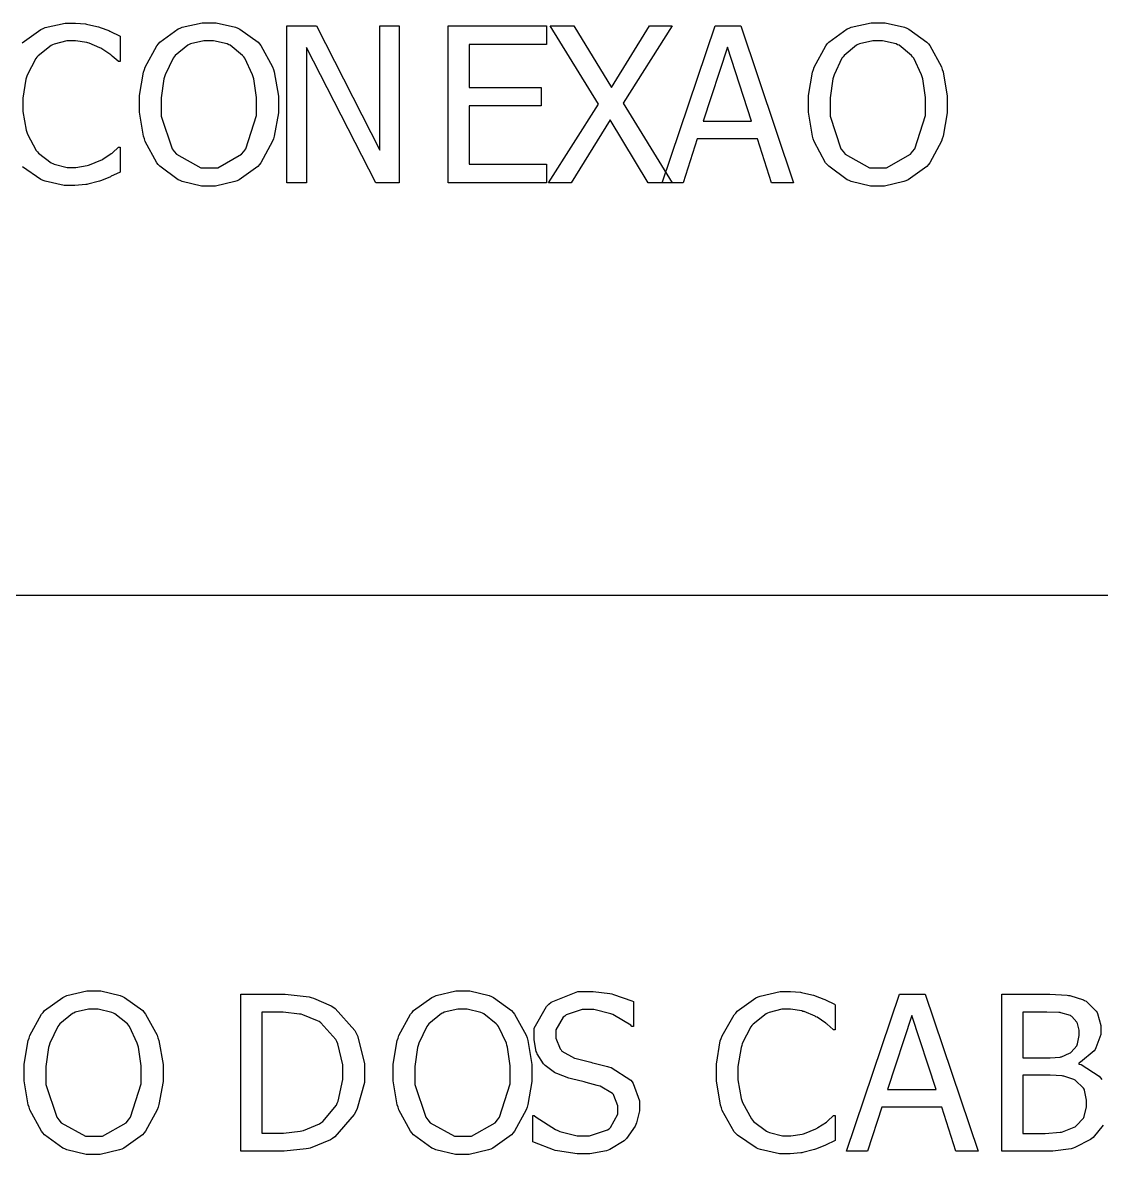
# Model space of a CAD drawing. Header units: millimetres. Extents: x 1974 to 2099, y 1386 to 1555.
# Drawn here: x 2087.396 to 2088.557, y 1481.874 to 1483.093 of the extents above; entities that cross this region are included whole.
import ezdxf

# ---------------------------------------------------------------- set-up
doc = ezdxf.new("R2010")
doc.units = ezdxf.units.MM
doc.layers.add('TEXTO', color=4, linetype='Continuous')

msp = doc.modelspace()

# ---------------------------------------------------------------- linework, layer by layer
at = {"layer": 'TEXTO', "color": 0}
for p, q in [((2087.4198, 1483.0878), (2087.4413, 1483.0927)), ((2087.4413, 1483.0927), (2087.4485, 1483.0927)), ((2087.4485, 1483.0927), (2087.4525, 1483.0927)), ((2087.4525, 1483.0927), (2087.4632, 1483.0917)), ((2087.4632, 1483.0917), (2087.4644, 1483.0914)), ((2087.5675, 1483.0883), (2087.5889, 1483.0931)), ((2087.5889, 1483.0931), (2087.5961, 1483.0931)), ((2087.5961, 1483.0931), (2087.6038, 1483.0931)), ((2087.6038, 1483.0931), (2087.6249, 1483.0882)), ((2088.2878, 1483.0883), (2088.3092, 1483.0931)), ((2088.3092, 1483.0931), (2088.3164, 1483.0931)), ((2088.3164, 1483.0931), (2088.3242, 1483.0931)), ((2088.3242, 1483.0931), (2088.3451, 1483.0882)), ((2087.3952, 1483.0714), (2087.4152, 1483.0858)), ((2087.4152, 1483.0858), (2087.4176, 1483.0867)), ((2087.4176, 1483.0867), (2087.4198, 1483.0878)), ((2087.4644, 1483.0914), (2087.4656, 1483.0912)), ((2087.4656, 1483.0912), (2087.4771, 1483.0887)), ((2087.4771, 1483.0887), (2087.4782, 1483.0883)), ((2087.4782, 1483.0883), (2087.4791, 1483.088)), ((2087.4791, 1483.088), (2087.4884, 1483.0846)), ((2087.4884, 1483.0846), (2087.4894, 1483.084)), ((2087.4894, 1483.084), (2087.4903, 1483.0836)), ((2087.4903, 1483.0836), (2087.4997, 1483.079)), ((2087.5433, 1483.0722), (2087.563, 1483.0864)), ((2087.563, 1483.0864), (2087.5653, 1483.0873)), ((2087.5653, 1483.0873), (2087.5675, 1483.0883)), ((2087.6249, 1483.0882), (2087.6272, 1483.0872)), ((2087.6272, 1483.0872), (2087.6294, 1483.0862)), ((2087.6294, 1483.0862), (2087.649, 1483.0721)), ((2087.6801, 1482.9207), (2087.6801, 1483.0897)), ((2087.6801, 1483.0897), (2087.7121, 1483.0897)), ((2087.7121, 1483.0897), (2087.78, 1482.9559)), ((2087.78, 1482.9559), (2087.78, 1483.0897)), ((2087.78, 1483.0897), (2087.8009, 1483.0897)), ((2087.8009, 1483.0897), (2087.8009, 1482.9207)), ((2087.8009, 1483.0897), (2087.8009, 1483.0897)), ((2087.8539, 1482.9207), (2087.8539, 1483.0897)), ((2087.8539, 1483.0897), (2087.9596, 1483.0897)), ((2087.9596, 1483.0897), (2087.9596, 1483.0697)), ((2088.0155, 1483.0052), (2087.9636, 1483.0897)), ((2087.9636, 1483.0897), (2087.9891, 1483.0897)), ((2087.9891, 1483.0897), (2088.0295, 1483.0233)), ((2088.0295, 1483.0233), (2088.0704, 1483.0897)), ((2088.0949, 1483.0897), (2088.042, 1483.0063)), ((2088.0704, 1483.0897), (2088.0949, 1483.0897)), ((2088.0841, 1482.9207), (2088.1411, 1483.0897)), ((2088.1411, 1483.0897), (2088.1687, 1483.0897)), ((2088.1687, 1483.0897), (2088.2257, 1482.9207)), ((2088.2636, 1483.0722), (2088.2832, 1483.0864)), ((2088.2832, 1483.0864), (2088.2855, 1483.0873)), ((2088.2855, 1483.0873), (2088.2878, 1483.0883)), ((2088.3451, 1483.0882), (2088.3475, 1483.0872)), ((2088.3475, 1483.0872), (2088.3496, 1483.0862)), ((2088.3496, 1483.0862), (2088.3691, 1483.0721)), ((2087.4262, 1483.0684), (2087.4121, 1483.0575)), ((2087.4278, 1483.0691), (2087.4262, 1483.0684)), ((2087.4294, 1483.0698), (2087.4278, 1483.0691)), ((2087.4432, 1483.0736), (2087.4294, 1483.0698)), ((2087.4483, 1483.0736), (2087.4432, 1483.0736)), ((2087.4524, 1483.0736), (2087.4483, 1483.0736)), ((2087.4646, 1483.0716), (2087.4524, 1483.0736)), ((2087.4658, 1483.0713), (2087.4646, 1483.0716)), ((2087.4671, 1483.071), (2087.4658, 1483.0713)), ((2087.4787, 1483.066), (2087.4671, 1483.071)), ((2087.4997, 1483.079), (2087.5007, 1483.0784)), ((2087.5007, 1483.0784), (2087.5007, 1483.0513)), ((2087.5276, 1483.0452), (2087.54, 1483.0683)), ((2087.54, 1483.0683), (2087.5417, 1483.0703)), ((2087.5417, 1483.0703), (2087.5433, 1483.0722)), ((2087.5733, 1483.0688), (2087.5599, 1483.0578)), ((2087.5748, 1483.0695), (2087.5733, 1483.0688)), ((2087.5762, 1483.0703), (2087.5748, 1483.0695)), ((2087.5908, 1483.0737), (2087.5762, 1483.0703)), ((2087.5962, 1483.0737), (2087.5908, 1483.0737)), ((2087.6011, 1483.0737), (2087.5962, 1483.0737)), ((2087.6159, 1483.0702), (2087.6011, 1483.0737)), ((2087.6175, 1483.0694), (2087.6159, 1483.0702)), ((2087.619, 1483.0687), (2087.6175, 1483.0694)), ((2087.6324, 1483.0577), (2087.619, 1483.0687)), ((2087.649, 1483.0721), (2087.6506, 1483.0703)), ((2087.6506, 1483.0703), (2087.6521, 1483.0684)), ((2087.6506, 1483.0703), (2087.6506, 1483.0703)), ((2087.6521, 1483.0684), (2087.6646, 1483.0455)), ((2087.9596, 1483.0697), (2087.8764, 1483.0697)), ((2087.8764, 1483.0697), (2087.8764, 1483.0234)), ((2088.2479, 1483.0452), (2088.2603, 1483.0683)), ((2088.2603, 1483.0683), (2088.2619, 1483.0703)), ((2088.2619, 1483.0703), (2088.2636, 1483.0722)), ((2088.2935, 1483.0688), (2088.2801, 1483.0578)), ((2088.295, 1483.0695), (2088.2935, 1483.0688)), ((2088.2965, 1483.0703), (2088.295, 1483.0695)), ((2088.3111, 1483.0737), (2088.2965, 1483.0703)), ((2088.3165, 1483.0737), (2088.3111, 1483.0737)), ((2088.3213, 1483.0737), (2088.3165, 1483.0737)), ((2088.3361, 1483.0702), (2088.3213, 1483.0737)), ((2088.3377, 1483.0694), (2088.3361, 1483.0702)), ((2088.3392, 1483.0687), (2088.3377, 1483.0694)), ((2088.3527, 1483.0577), (2088.3392, 1483.0687)), ((2088.3691, 1483.0721), (2088.3708, 1483.0703)), ((2088.3708, 1483.0703), (2088.3724, 1483.0684)), ((2088.3708, 1483.0703), (2088.3708, 1483.0703)), ((2088.3724, 1483.0684), (2088.3848, 1483.0455)), ((2087.4109, 1483.0561), (2087.4097, 1483.0546)), ((2087.4121, 1483.0575), (2087.4109, 1483.0561)), ((2087.4799, 1483.0655), (2087.4787, 1483.066)), ((2087.481, 1483.0649), (2087.4799, 1483.0655)), ((2087.4905, 1483.0585), (2087.481, 1483.0649)), ((2087.4913, 1483.0578), (2087.4905, 1483.0585)), ((2087.492, 1483.0572), (2087.4913, 1483.0578)), ((2087.4984, 1483.0518), (2087.492, 1483.0572)), ((2087.5587, 1483.0563), (2087.5575, 1483.0549)), ((2087.5599, 1483.0578), (2087.5587, 1483.0563)), ((2087.6336, 1483.0563), (2087.6324, 1483.0577)), ((2087.6347, 1483.0549), (2087.6336, 1483.0563)), ((2087.7758, 1482.9207), (2087.7011, 1483.0664)), ((2087.7011, 1483.0664), (2087.7011, 1482.9207)), ((2088.1544, 1483.0667), (2088.1284, 1482.9871)), ((2088.1803, 1482.9871), (2088.1544, 1483.0667)), ((2088.279, 1483.0563), (2088.2778, 1483.0549)), ((2088.2801, 1483.0578), (2088.279, 1483.0563)), ((2088.3539, 1483.0563), (2088.3527, 1483.0577)), ((2088.355, 1483.0549), (2088.3539, 1483.0563)), ((2087.4097, 1483.0546), (2087.4004, 1483.0366)), ((2087.4989, 1483.0513), (2087.4984, 1483.0518)), ((2087.5007, 1483.0513), (2087.4989, 1483.0513)), ((2087.5267, 1483.0425), (2087.5276, 1483.0452)), ((2087.5575, 1483.0549), (2087.549, 1483.0369)), ((2087.6432, 1483.0371), (2087.6347, 1483.0549)), ((2087.6646, 1483.0455), (2087.6655, 1483.0427)), ((2088.247, 1483.0425), (2088.2479, 1483.0452)), ((2088.2778, 1483.0549), (2088.2693, 1483.0369)), ((2088.3634, 1483.0371), (2088.355, 1483.0549)), ((2088.3848, 1483.0455), (2088.3858, 1483.0427)), ((2087.3991, 1483.0323), (2087.3958, 1483.0118)), ((2087.3998, 1483.0344), (2087.3991, 1483.0323)), ((2087.4004, 1483.0366), (2087.3998, 1483.0344)), ((2087.5215, 1483.0146), (2087.5258, 1483.0399)), ((2087.5258, 1483.0399), (2087.5267, 1483.0425)), ((2087.5477, 1483.0325), (2087.5448, 1483.012)), ((2087.5484, 1483.0346), (2087.5477, 1483.0325)), ((2087.549, 1483.0369), (2087.5484, 1483.0346)), ((2087.6439, 1483.0349), (2087.6432, 1483.0371)), ((2087.6445, 1483.0327), (2087.6439, 1483.0349)), ((2087.6475, 1483.0126), (2087.6445, 1483.0327)), ((2087.6655, 1483.0427), (2087.6664, 1483.04)), ((2087.6664, 1483.04), (2087.6709, 1483.0139)), ((2088.2417, 1483.0146), (2088.246, 1483.0399)), ((2088.246, 1483.0399), (2088.247, 1483.0425)), ((2088.268, 1483.0325), (2088.265, 1483.012)), ((2088.2687, 1483.0346), (2088.268, 1483.0325)), ((2088.2693, 1483.0369), (2088.2687, 1483.0346)), ((2088.3641, 1483.0349), (2088.3634, 1483.0371)), ((2088.3647, 1483.0327), (2088.3641, 1483.0349)), ((2088.3677, 1483.0126), (2088.3647, 1483.0327)), ((2088.3858, 1483.0427), (2088.3866, 1483.04)), ((2088.3866, 1483.04), (2088.391, 1483.0139)), ((2087.8764, 1483.0234), (2087.9539, 1483.0234)), ((2087.9539, 1483.0234), (2087.9539, 1483.0034)), ((2087.3958, 1483.0118), (2087.3958, 1483.005)), ((2087.5215, 1483.0051), (2087.5215, 1483.0146)), ((2087.5448, 1483.012), (2087.5448, 1483.0051)), ((2087.6475, 1483.0051), (2087.6475, 1483.0126)), ((2087.6709, 1483.0139), (2087.6709, 1483.0051)), ((2088.042, 1483.0063), (2088.095, 1482.9207)), ((2088.042, 1483.0063), (2088.042, 1483.0063)), ((2088.2417, 1483.0051), (2088.2417, 1483.0146)), ((2088.265, 1483.012), (2088.265, 1483.0051)), ((2088.3677, 1483.0051), (2088.3677, 1483.0126)), ((2088.391, 1483.0139), (2088.391, 1483.0051)), ((2087.3958, 1483.005), (2087.3958, 1482.9975)), ((2087.3958, 1482.9975), (2087.3993, 1482.9772)), ((2087.5215, 1482.9966), (2087.5215, 1483.0051)), ((2087.5258, 1482.9707), (2087.5215, 1482.9966)), ((2087.5448, 1483.0051), (2087.5448, 1482.9925)), ((2087.6475, 1482.9932), (2087.6475, 1483.0051)), ((2087.6475, 1483.0051), (2087.6475, 1483.0051)), ((2087.6709, 1482.9959), (2087.6665, 1482.9708)), ((2087.6709, 1483.0051), (2087.6709, 1482.9959)), ((2087.9539, 1483.0034), (2087.8764, 1483.0034)), ((2087.8764, 1483.0034), (2087.8764, 1482.9407)), ((2087.9619, 1482.9207), (2088.0155, 1483.0052)), ((2088.2417, 1482.9966), (2088.2417, 1483.0051)), ((2088.246, 1482.9707), (2088.2417, 1482.9966)), ((2088.265, 1483.0051), (2088.265, 1482.9925)), ((2088.3677, 1482.9932), (2088.3677, 1483.0051)), ((2088.3677, 1483.0051), (2088.3677, 1483.0051)), ((2088.391, 1482.9959), (2088.3867, 1482.9708)), ((2088.391, 1483.0051), (2088.391, 1482.9959)), ((2087.5448, 1482.9925), (2087.5565, 1482.9573)), ((2087.6358, 1482.9573), (2087.6475, 1482.9932)), ((2088.0281, 1482.9884), (2087.9862, 1482.9207)), ((2088.0692, 1482.9207), (2088.0281, 1482.9884)), ((2088.1284, 1482.9871), (2088.1803, 1482.9871)), ((2088.1284, 1482.9871), (2088.1284, 1482.9871)), ((2088.265, 1482.9925), (2088.2767, 1482.9573)), ((2088.3561, 1482.9573), (2088.3677, 1482.9932)), ((2087.3993, 1482.9772), (2087.4001, 1482.9751)), ((2087.4001, 1482.9751), (2087.4007, 1482.973)), ((2087.4007, 1482.973), (2087.4102, 1482.9554)), ((2087.5267, 1482.9679), (2087.5258, 1482.9707)), ((2087.6665, 1482.9708), (2087.6656, 1482.968)), ((2088.2469, 1482.9679), (2088.246, 1482.9707)), ((2088.3867, 1482.9708), (2088.3858, 1482.968)), ((2087.4925, 1482.9533), (2087.4984, 1482.9586)), ((2087.4984, 1482.9586), (2087.4989, 1482.959)), ((2087.4989, 1482.959), (2087.5007, 1482.959)), ((2087.5007, 1482.959), (2087.5007, 1482.9322)), ((2087.5276, 1482.9652), (2087.5267, 1482.9679)), ((2087.54, 1482.9422), (2087.5276, 1482.9652)), ((2087.6647, 1482.9653), (2087.6521, 1482.9422)), ((2087.6656, 1482.968), (2087.6647, 1482.9653)), ((2088.122, 1482.9679), (2088.1068, 1482.9207)), ((2088.1867, 1482.9679), (2088.122, 1482.9679)), ((2088.202, 1482.9207), (2088.1867, 1482.9679)), ((2088.2478, 1482.9652), (2088.2469, 1482.9679)), ((2088.2602, 1482.9422), (2088.2478, 1482.9652)), ((2088.385, 1482.9653), (2088.3725, 1482.9422)), ((2088.3858, 1482.968), (2088.385, 1482.9653)), ((2087.4102, 1482.9554), (2087.4115, 1482.954)), ((2087.4115, 1482.954), (2087.4127, 1482.9526)), ((2087.4127, 1482.9526), (2087.4264, 1482.9421)), ((2087.4799, 1482.945), (2087.481, 1482.9455)), ((2087.481, 1482.9455), (2087.482, 1482.9461)), ((2087.482, 1482.9461), (2087.491, 1482.9521)), ((2087.491, 1482.9521), (2087.4918, 1482.9527)), ((2087.4918, 1482.9527), (2087.4925, 1482.9533)), ((2087.5565, 1482.9573), (2087.5588, 1482.9542)), ((2087.5588, 1482.9542), (2087.5611, 1482.9513)), ((2087.5611, 1482.9513), (2087.5874, 1482.9366)), ((2087.6056, 1482.9366), (2087.6313, 1482.9513)), ((2087.6313, 1482.9513), (2087.6336, 1482.9542)), ((2087.6336, 1482.9542), (2087.6358, 1482.9573)), ((2088.2767, 1482.9573), (2088.279, 1482.9542)), ((2088.279, 1482.9542), (2088.2814, 1482.9513)), ((2088.2814, 1482.9513), (2088.3076, 1482.9366)), ((2088.3258, 1482.9366), (2088.3515, 1482.9513)), ((2088.3515, 1482.9513), (2088.3538, 1482.9542)), ((2088.3538, 1482.9542), (2088.3561, 1482.9573)), ((2087.4153, 1482.9242), (2087.3953, 1482.938)), ((2087.4264, 1482.9421), (2087.428, 1482.9413)), ((2087.428, 1482.9413), (2087.4296, 1482.9407)), ((2087.4296, 1482.9407), (2087.4435, 1482.9371)), ((2087.4435, 1482.9371), (2087.4483, 1482.9371)), ((2087.4483, 1482.9371), (2087.4528, 1482.9371)), ((2087.4528, 1482.9371), (2087.4649, 1482.9391)), ((2087.4649, 1482.9391), (2087.4663, 1482.9395)), ((2087.4663, 1482.9395), (2087.4676, 1482.9399)), ((2087.4676, 1482.9399), (2087.4799, 1482.945)), ((2087.5416, 1482.9402), (2087.54, 1482.9422)), ((2087.5433, 1482.9384), (2087.5416, 1482.9402)), ((2087.5629, 1482.924), (2087.5433, 1482.9384)), ((2087.5874, 1482.9366), (2087.5962, 1482.9366)), ((2087.5962, 1482.9366), (2087.6056, 1482.9366)), ((2087.6488, 1482.9383), (2087.6286, 1482.9238)), ((2087.6506, 1482.9402), (2087.6488, 1482.9383)), ((2087.6521, 1482.9422), (2087.6506, 1482.9402)), ((2087.8764, 1482.9407), (2087.9596, 1482.9407)), ((2087.9596, 1482.9407), (2087.9596, 1482.9207)), ((2088.2619, 1482.9402), (2088.2602, 1482.9422)), ((2088.2635, 1482.9384), (2088.2619, 1482.9402)), ((2088.2832, 1482.924), (2088.2635, 1482.9384)), ((2088.3076, 1482.9366), (2088.3165, 1482.9366)), ((2088.3165, 1482.9366), (2088.3258, 1482.9366)), ((2088.3691, 1482.9383), (2088.3489, 1482.9238)), ((2088.3708, 1482.9402), (2088.3691, 1482.9383)), ((2088.3725, 1482.9422), (2088.3708, 1482.9402)), ((2087.4176, 1482.9232), (2087.4153, 1482.9242)), ((2087.4199, 1482.9223), (2087.4176, 1482.9232)), ((2087.4404, 1482.9176), (2087.4199, 1482.9223)), ((2087.4769, 1482.9221), (2087.4656, 1482.9192)), ((2087.4782, 1482.9225), (2087.4769, 1482.9221)), ((2087.4794, 1482.9229), (2087.4782, 1482.9225)), ((2087.4894, 1482.9268), (2087.4794, 1482.9229)), ((2087.4902, 1482.9271), (2087.4894, 1482.9268)), ((2087.491, 1482.9276), (2087.4902, 1482.9271)), ((2087.4997, 1482.9318), (2087.491, 1482.9276)), ((2087.5007, 1482.9322), (2087.4997, 1482.9318)), ((2087.5652, 1482.923), (2087.5629, 1482.924)), ((2087.5674, 1482.922), (2087.5652, 1482.923)), ((2087.5883, 1482.9171), (2087.5674, 1482.922)), ((2087.6241, 1482.9219), (2087.6031, 1482.9171)), ((2087.6264, 1482.9228), (2087.6241, 1482.9219)), ((2087.6286, 1482.9238), (2087.6264, 1482.9228)), ((2088.2855, 1482.923), (2088.2832, 1482.924)), ((2088.2878, 1482.922), (2088.2855, 1482.923)), ((2088.3086, 1482.9171), (2088.2878, 1482.922)), ((2088.3443, 1482.9219), (2088.3234, 1482.9171)), ((2088.3466, 1482.9228), (2088.3443, 1482.9219)), ((2088.3489, 1482.9238), (2088.3466, 1482.9228)), ((2087.4481, 1482.9176), (2087.4404, 1482.9176)), ((2087.4519, 1482.9176), (2087.4481, 1482.9176)), ((2087.4481, 1482.9176), (2087.4481, 1482.9176)), ((2087.4635, 1482.9187), (2087.4519, 1482.9176)), ((2087.4645, 1482.9189), (2087.4635, 1482.9187)), ((2087.4656, 1482.9192), (2087.4645, 1482.9189)), ((2087.5961, 1482.9171), (2087.5883, 1482.9171)), ((2087.6031, 1482.9171), (2087.5961, 1482.9171)), ((2087.7011, 1482.9207), (2087.6801, 1482.9207)), ((2087.8009, 1482.9207), (2087.7758, 1482.9207)), ((2087.9596, 1482.9207), (2087.8539, 1482.9207)), ((2087.9596, 1482.9207), (2087.9596, 1482.9207)), ((2087.9862, 1482.9207), (2087.9619, 1482.9207)), ((2088.095, 1482.9207), (2088.0692, 1482.9207)), ((2088.1068, 1482.9207), (2088.0841, 1482.9207)), ((2088.1068, 1482.9207), (2088.1068, 1482.9207)), ((2088.2257, 1482.9207), (2088.202, 1482.9207)), ((2088.3164, 1482.9171), (2088.3086, 1482.9171)), ((2088.3234, 1482.9171), (2088.3164, 1482.9171)), ((2098.7779, 1482.4762), (2069.8934, 1482.4762)), ((2087.4191, 1482.0291), (2087.4388, 1482.0433)), ((2087.4388, 1482.0433), (2087.4411, 1482.0443)), ((2087.4411, 1482.0443), (2087.4433, 1482.0453)), ((2087.4433, 1482.0453), (2087.4647, 1482.0502)), ((2087.4647, 1482.0502), (2087.4719, 1482.0502)), ((2087.4719, 1482.0502), (2087.4796, 1482.0502)), ((2087.4796, 1482.0502), (2087.5007, 1482.0452)), ((2087.5007, 1482.0452), (2087.503, 1482.0441)), ((2087.503, 1482.0441), (2087.5052, 1482.0432)), ((2087.6305, 1481.8777), (2087.6305, 1482.0466)), ((2087.6305, 1482.0466), (2087.6689, 1482.0466)), ((2087.6689, 1482.0466), (2087.6782, 1482.0466)), ((2087.6782, 1482.0466), (2087.704, 1482.0437)), ((2087.704, 1482.0437), (2087.7063, 1482.0431)), ((2087.8164, 1482.0291), (2087.8361, 1482.0433)), ((2087.8361, 1482.0433), (2087.8385, 1482.0443)), ((2087.8385, 1482.0443), (2087.8407, 1482.0453)), ((2087.8407, 1482.0453), (2087.8621, 1482.0502)), ((2087.8621, 1482.0502), (2087.8692, 1482.0502)), ((2087.8692, 1482.0502), (2087.877, 1482.0502)), ((2087.877, 1482.0502), (2087.898, 1482.0452)), ((2087.898, 1482.0452), (2087.9004, 1482.0441)), ((2087.9004, 1482.0441), (2087.9026, 1482.0432)), ((2087.9648, 1482.0381), (2087.9934, 1482.0497)), ((2087.9934, 1482.0497), (2088.003, 1482.0497)), ((2088.003, 1482.0497), (2088.0097, 1482.0497)), ((2088.0097, 1482.0497), (2088.0278, 1482.0474)), ((2088.0278, 1482.0474), (2088.0299, 1482.0469)), ((2088.0299, 1482.0469), (2088.0319, 1482.0464)), ((2088.0319, 1482.0464), (2088.0514, 1482.0397)), ((2088.1851, 1482.0428), (2088.1874, 1482.0438)), ((2088.1874, 1482.0438), (2088.1897, 1482.0447)), ((2088.1897, 1482.0447), (2088.2112, 1482.0497)), ((2088.2112, 1482.0497), (2088.2184, 1482.0497)), ((2088.2184, 1482.0497), (2088.2224, 1482.0497)), ((2088.2224, 1482.0497), (2088.2331, 1482.0487)), ((2088.2331, 1482.0487), (2088.2343, 1482.0484)), ((2088.2343, 1482.0484), (2088.2355, 1482.0482)), ((2088.2355, 1482.0482), (2088.2471, 1482.0456)), ((2088.2471, 1482.0456), (2088.2482, 1482.0452)), ((2088.2482, 1482.0452), (2088.249, 1482.045)), ((2088.249, 1482.045), (2088.2583, 1482.0414)), ((2088.2827, 1481.8777), (2088.3397, 1482.0466)), ((2088.3397, 1482.0466), (2088.3674, 1482.0466)), ((2088.3674, 1482.0466), (2088.4243, 1481.8777)), ((2088.45, 1481.8777), (2088.45, 1482.0466)), ((2088.45, 1482.0466), (2088.4948, 1482.0466)), ((2088.4948, 1482.0466), (2088.5015, 1482.0466)), ((2088.5015, 1482.0466), (2088.5203, 1482.0456)), ((2088.5203, 1482.0456), (2088.5218, 1482.0454)), ((2088.5218, 1482.0454), (2088.5233, 1482.0452)), ((2088.5233, 1482.0452), (2088.5377, 1482.0405)), ((2087.5052, 1482.0432), (2087.5248, 1482.029)), ((2087.7063, 1482.0431), (2087.7086, 1482.0425)), ((2087.7086, 1482.0425), (2087.7278, 1482.0343)), ((2087.7278, 1482.0343), (2087.7294, 1482.0332)), ((2087.7294, 1482.0332), (2087.7322, 1482.0314)), ((2087.7322, 1482.0314), (2087.7531, 1482.0076)), ((2087.9026, 1482.0432), (2087.9221, 1482.029)), ((2087.9462, 1482.01), (2087.9595, 1482.0335)), ((2087.9595, 1482.0335), (2087.9622, 1482.0358)), ((2087.9622, 1482.0358), (2087.9648, 1482.0381)), ((2088.0514, 1482.0397), (2088.0533, 1482.0388)), ((2088.0533, 1482.0388), (2088.0533, 1482.0119)), ((2088.1651, 1482.0283), (2088.1851, 1482.0428)), ((2088.2583, 1482.0414), (2088.2593, 1482.0409)), ((2088.2593, 1482.0409), (2088.2602, 1482.0405)), ((2088.2602, 1482.0405), (2088.2696, 1482.036)), ((2088.2696, 1482.036), (2088.2706, 1482.0354)), ((2088.2706, 1482.0354), (2088.2706, 1482.0083)), ((2088.5377, 1482.0405), (2088.5391, 1482.0398)), ((2088.5391, 1482.0398), (2088.5406, 1482.039)), ((2088.5406, 1482.039), (2088.5516, 1482.0284)), ((2087.4034, 1482.0022), (2087.4159, 1482.0253)), ((2087.4159, 1482.0253), (2087.4176, 1482.0271)), ((2087.4176, 1482.0271), (2087.4191, 1482.0291)), ((2087.4491, 1482.0258), (2087.4357, 1482.0148)), ((2087.4506, 1482.0264), (2087.4491, 1482.0258)), ((2087.4521, 1482.0272), (2087.4506, 1482.0264)), ((2087.4666, 1482.0307), (2087.4521, 1482.0272)), ((2087.4721, 1482.0307), (2087.4666, 1482.0307)), ((2087.4769, 1482.0307), (2087.4721, 1482.0307)), ((2087.4917, 1482.0271), (2087.4769, 1482.0307)), ((2087.4933, 1482.0264), (2087.4917, 1482.0271)), ((2087.4949, 1482.0257), (2087.4933, 1482.0264)), ((2087.5083, 1482.0148), (2087.4949, 1482.0257)), ((2087.5248, 1482.029), (2087.5264, 1482.0271)), ((2087.5264, 1482.0271), (2087.5279, 1482.0253)), ((2087.5264, 1482.0271), (2087.5264, 1482.0271)), ((2087.5279, 1482.0253), (2087.5404, 1482.0024)), ((2087.6701, 1482.0274), (2087.653, 1482.0274)), ((2087.653, 1482.0274), (2087.653, 1481.897)), ((2087.676, 1482.0274), (2087.6701, 1482.0274)), ((2087.6937, 1482.0253), (2087.676, 1482.0274)), ((2087.6955, 1482.025), (2087.6937, 1482.0253)), ((2087.6971, 1482.0245), (2087.6955, 1482.025)), ((2087.7132, 1482.0181), (2087.6971, 1482.0245)), ((2087.8007, 1482.0022), (2087.8133, 1482.0253)), ((2087.8133, 1482.0253), (2087.8149, 1482.0271)), ((2087.8149, 1482.0271), (2087.8164, 1482.0291)), ((2087.8464, 1482.0258), (2087.833, 1482.0148)), ((2087.848, 1482.0264), (2087.8464, 1482.0258)), ((2087.8495, 1482.0272), (2087.848, 1482.0264)), ((2087.864, 1482.0307), (2087.8495, 1482.0272)), ((2087.8694, 1482.0307), (2087.864, 1482.0307)), ((2087.8742, 1482.0307), (2087.8694, 1482.0307)), ((2087.889, 1482.0271), (2087.8742, 1482.0307)), ((2087.8907, 1482.0264), (2087.889, 1482.0271)), ((2087.8922, 1482.0257), (2087.8907, 1482.0264)), ((2087.9056, 1482.0148), (2087.8922, 1482.0257)), ((2087.9221, 1482.029), (2087.9237, 1482.0271)), ((2087.9237, 1482.0271), (2087.9253, 1482.0253)), ((2087.9237, 1482.0271), (2087.9237, 1482.0271)), ((2087.9253, 1482.0253), (2087.9377, 1482.0024)), ((2087.9776, 1482.0219), (2087.9696, 1482.0083)), ((2087.9793, 1482.023), (2087.9776, 1482.0219)), ((2087.9808, 1482.0243), (2087.9793, 1482.023)), ((2087.9981, 1482.0302), (2087.9808, 1482.0243)), ((2088.0045, 1482.0302), (2087.9981, 1482.0302)), ((2088.0105, 1482.0302), (2088.0045, 1482.0302)), ((2088.0288, 1482.0257), (2088.0105, 1482.0302)), ((2088.0309, 1482.0248), (2088.0288, 1482.0257)), ((2088.033, 1482.0238), (2088.0309, 1482.0248)), ((2088.0503, 1482.0132), (2088.033, 1482.0238)), ((2088.1487, 1482.0017), (2088.1617, 1482.0245)), ((2088.1617, 1482.0245), (2088.1634, 1482.0264)), ((2088.1634, 1482.0264), (2088.1651, 1482.0283)), ((2088.1961, 1482.0254), (2088.182, 1482.0145)), ((2088.1977, 1482.0261), (2088.1961, 1482.0254)), ((2088.1993, 1482.0269), (2088.1977, 1482.0261)), ((2088.2131, 1482.0305), (2088.1993, 1482.0269)), ((2088.2182, 1482.0305), (2088.2131, 1482.0305)), ((2088.2223, 1482.0305), (2088.2182, 1482.0305)), ((2088.2345, 1482.0286), (2088.2223, 1482.0305)), ((2088.2357, 1482.0282), (2088.2345, 1482.0286)), ((2088.237, 1482.0279), (2088.2357, 1482.0282)), ((2088.2488, 1482.023), (2088.237, 1482.0279)), ((2088.2498, 1482.0224), (2088.2488, 1482.023)), ((2088.2509, 1482.0219), (2088.2498, 1482.0224)), ((2088.2604, 1482.0155), (2088.2509, 1482.0219)), ((2088.353, 1482.0237), (2088.3269, 1481.944)), ((2088.3791, 1481.944), (2088.353, 1482.0237)), ((2088.494, 1482.0274), (2088.4725, 1482.0274)), ((2088.4725, 1482.0274), (2088.4725, 1481.978)), ((2088.4983, 1482.0274), (2088.494, 1482.0274)), ((2088.5114, 1482.0269), (2088.4983, 1482.0274)), ((2088.5126, 1482.0268), (2088.5114, 1482.0269)), ((2088.5136, 1482.0267), (2088.5126, 1482.0268)), ((2088.5237, 1482.0236), (2088.5136, 1482.0267)), ((2088.5247, 1482.023), (2088.5237, 1482.0236)), ((2088.5254, 1482.0226), (2088.5247, 1482.023)), ((2088.5308, 1482.0167), (2088.5254, 1482.0226)), ((2088.5516, 1482.0284), (2088.5524, 1482.0271)), ((2088.5524, 1482.0271), (2088.5531, 1482.0258)), ((2088.5531, 1482.0258), (2088.5566, 1482.0128)), ((2087.4334, 1482.0118), (2087.4248, 1481.9938)), ((2087.4345, 1482.0133), (2087.4334, 1482.0118)), ((2087.4357, 1482.0148), (2087.4345, 1482.0133)), ((2087.5094, 1482.0133), (2087.5083, 1482.0148)), ((2087.5105, 1482.0119), (2087.5094, 1482.0133)), ((2087.519, 1481.994), (2087.5105, 1482.0119)), ((2087.7147, 1482.0171), (2087.7132, 1482.0181)), ((2087.7168, 1482.0158), (2087.7147, 1482.0171)), ((2087.7327, 1481.9979), (2087.7168, 1482.0158)), ((2087.7531, 1482.0076), (2087.7546, 1482.0046)), ((2087.8307, 1482.0118), (2087.8222, 1481.9938)), ((2087.8318, 1482.0133), (2087.8307, 1482.0118)), ((2087.833, 1482.0148), (2087.8318, 1482.0133)), ((2087.9068, 1482.0133), (2087.9056, 1482.0148)), ((2087.9078, 1482.0119), (2087.9068, 1482.0133)), ((2087.9164, 1481.994), (2087.9078, 1482.0119)), ((2087.9462, 1482.0013), (2087.9462, 1482.01)), ((2087.9696, 1482.0083), (2087.9696, 1482.0037)), ((2088.0516, 1482.0119), (2088.0503, 1482.0132)), ((2088.0533, 1482.0119), (2088.0516, 1482.0119)), ((2088.1796, 1482.0117), (2088.1704, 1481.9936)), ((2088.1808, 1482.013), (2088.1796, 1482.0117)), ((2088.182, 1482.0145), (2088.1808, 1482.013)), ((2088.2612, 1482.0148), (2088.2604, 1482.0155)), ((2088.2619, 1482.0143), (2088.2612, 1482.0148)), ((2088.2683, 1482.0087), (2088.2619, 1482.0143)), ((2088.2688, 1482.0083), (2088.2683, 1482.0087)), ((2088.2706, 1482.0083), (2088.2688, 1482.0083)), ((2088.5311, 1482.0159), (2088.5308, 1482.0167)), ((2088.5315, 1482.0153), (2088.5311, 1482.0159)), ((2088.5332, 1482.0081), (2088.5315, 1482.0153)), ((2088.5332, 1482.0053), (2088.5332, 1482.0081)), ((2088.5566, 1482.0128), (2088.5566, 1482.0084)), ((2088.5566, 1482.0084), (2088.5566, 1482.0032)), ((2087.3973, 1481.9715), (2087.4016, 1481.9969)), ((2087.4016, 1481.9969), (2087.4025, 1481.9995)), ((2087.4025, 1481.9995), (2087.4034, 1482.0022)), ((2087.5404, 1482.0024), (2087.5413, 1481.9996)), ((2087.5413, 1481.9996), (2087.5422, 1481.9969)), ((2087.5422, 1481.9969), (2087.5467, 1481.9708)), ((2087.7338, 1481.9956), (2087.7327, 1481.9979)), ((2087.7349, 1481.9934), (2087.7338, 1481.9956)), ((2087.7546, 1482.0046), (2087.7561, 1482.0017)), ((2087.7561, 1482.0017), (2087.7637, 1481.972)), ((2087.7946, 1481.9715), (2087.799, 1481.9969)), ((2087.799, 1481.9969), (2087.7999, 1481.9995)), ((2087.7999, 1481.9995), (2087.8007, 1482.0022)), ((2087.9377, 1482.0024), (2087.9387, 1481.9996)), ((2087.9387, 1481.9996), (2087.9396, 1481.9969)), ((2087.9396, 1481.9969), (2087.944, 1481.9708)), ((2087.9462, 1481.9974), (2087.9462, 1482.0013)), ((2087.9486, 1481.9851), (2087.9462, 1481.9974)), ((2087.9696, 1482.0037), (2087.9696, 1481.9994)), ((2087.9696, 1481.9994), (2087.9743, 1481.9877)), ((2088.1425, 1481.9713), (2088.1468, 1481.9963)), ((2088.1468, 1481.9963), (2088.1478, 1481.9989)), ((2088.1478, 1481.9989), (2088.1487, 1482.0017)), ((2088.5313, 1481.9931), (2088.5332, 1482.0023)), ((2088.5332, 1482.0023), (2088.5332, 1482.0053)), ((2088.5332, 1482.0053), (2088.5332, 1482.0053)), ((2088.5566, 1482.0032), (2088.5513, 1481.9888)), ((2087.4235, 1481.9894), (2087.4206, 1481.9689)), ((2087.4242, 1481.9915), (2087.4235, 1481.9894)), ((2087.4248, 1481.9938), (2087.4242, 1481.9915)), ((2087.5197, 1481.9919), (2087.519, 1481.994)), ((2087.5203, 1481.9897), (2087.5197, 1481.9919)), ((2087.5233, 1481.9696), (2087.5203, 1481.9897)), ((2087.7403, 1481.9707), (2087.7349, 1481.9934)), ((2087.8209, 1481.9894), (2087.818, 1481.9689)), ((2087.8216, 1481.9915), (2087.8209, 1481.9894)), ((2087.8222, 1481.9938), (2087.8216, 1481.9915)), ((2087.917, 1481.9919), (2087.9164, 1481.994)), ((2087.9177, 1481.9897), (2087.917, 1481.9919)), ((2087.9206, 1481.9696), (2087.9177, 1481.9897)), ((2087.9491, 1481.9839), (2087.9486, 1481.9851)), ((2087.9496, 1481.9826), (2087.9491, 1481.9839)), ((2087.9564, 1481.9717), (2087.9496, 1481.9826)), ((2087.9743, 1481.9877), (2087.9753, 1481.9866)), ((2087.9753, 1481.9866), (2087.9762, 1481.9855)), ((2087.9762, 1481.9855), (2087.9898, 1481.9778)), ((2088.1691, 1481.9892), (2088.1658, 1481.9689)), ((2088.1698, 1481.9914), (2088.1691, 1481.9892)), ((2088.1704, 1481.9936), (2088.1698, 1481.9914)), ((2088.5142, 1481.9792), (2088.5229, 1481.983)), ((2088.5229, 1481.983), (2088.5238, 1481.9835)), ((2088.5238, 1481.9835), (2088.5247, 1481.9841)), ((2088.5247, 1481.9841), (2088.5307, 1481.9912)), ((2088.5307, 1481.9912), (2088.5311, 1481.9922)), ((2088.5311, 1481.9922), (2088.5313, 1481.9931)), ((2088.5492, 1481.9857), (2088.5348, 1481.9733)), ((2088.5503, 1481.9872), (2088.5492, 1481.9857)), ((2088.5513, 1481.9888), (2088.5503, 1481.9872)), ((2087.3973, 1481.962), (2087.3973, 1481.9715)), ((2087.5467, 1481.9708), (2087.5467, 1481.962)), ((2087.7403, 1481.9624), (2087.7403, 1481.9707)), ((2087.7637, 1481.972), (2087.7637, 1481.962)), ((2087.7946, 1481.962), (2087.7946, 1481.9715)), ((2087.944, 1481.9708), (2087.944, 1481.962)), ((2087.9572, 1481.9708), (2087.9564, 1481.9717)), ((2087.9581, 1481.9699), (2087.9572, 1481.9708)), ((2087.9898, 1481.9778), (2087.9917, 1481.9773)), ((2087.9917, 1481.9773), (2087.9929, 1481.977)), ((2087.9929, 1481.977), (2088.0074, 1481.9734)), ((2088.0074, 1481.9734), (2088.0091, 1481.9729)), ((2088.0091, 1481.9729), (2088.0108, 1481.9725)), ((2088.0108, 1481.9725), (2088.0252, 1481.9689)), ((2088.1425, 1481.962), (2088.1425, 1481.9713)), ((2088.4725, 1481.978), (2088.498, 1481.978)), ((2088.498, 1481.978), (2088.5019, 1481.978)), ((2088.5019, 1481.978), (2088.5126, 1481.9789)), ((2088.5126, 1481.9789), (2088.5135, 1481.9791)), ((2088.5135, 1481.9791), (2088.5142, 1481.9792)), ((2088.5348, 1481.9733), (2088.5329, 1481.9724)), ((2088.5329, 1481.9724), (2088.5329, 1481.9715)), ((2088.5329, 1481.9715), (2088.5354, 1481.9708)), ((2088.5354, 1481.9708), (2088.5549, 1481.9585)), ((2087.3973, 1481.9535), (2087.3973, 1481.962)), ((2087.4206, 1481.9689), (2087.4206, 1481.962)), ((2087.4206, 1481.962), (2087.4206, 1481.9494)), ((2087.5233, 1481.962), (2087.5233, 1481.9696)), ((2087.5233, 1481.9501), (2087.5233, 1481.962)), ((2087.5233, 1481.962), (2087.5233, 1481.962)), ((2087.5467, 1481.962), (2087.5467, 1481.9528)), ((2087.7403, 1481.9547), (2087.7403, 1481.9624)), ((2087.7403, 1481.9624), (2087.7403, 1481.9624)), ((2087.7637, 1481.962), (2087.7637, 1481.9516)), ((2087.7637, 1481.962), (2087.7637, 1481.962)), ((2087.7946, 1481.9535), (2087.7946, 1481.962)), ((2087.818, 1481.9689), (2087.818, 1481.962)), ((2087.818, 1481.962), (2087.818, 1481.9494)), ((2087.9206, 1481.962), (2087.9206, 1481.9696)), ((2087.9206, 1481.9501), (2087.9206, 1481.962)), ((2087.9206, 1481.962), (2087.9206, 1481.962)), ((2087.944, 1481.962), (2087.944, 1481.9528)), ((2087.9683, 1481.9622), (2087.9581, 1481.9699)), ((2087.9695, 1481.9617), (2087.9683, 1481.9622)), ((2087.9706, 1481.9611), (2087.9695, 1481.9617)), ((2087.9836, 1481.9563), (2087.9706, 1481.9611)), ((2088.0252, 1481.9689), (2088.0263, 1481.9684)), ((2088.0263, 1481.9684), (2088.0292, 1481.9676)), ((2088.0292, 1481.9676), (2088.0504, 1481.9542)), ((2088.1425, 1481.9532), (2088.1425, 1481.962)), ((2088.1658, 1481.9689), (2088.1658, 1481.962)), ((2088.1658, 1481.962), (2088.1658, 1481.9545)), ((2088.498, 1481.9593), (2088.4725, 1481.9593)), ((2088.4725, 1481.9593), (2088.4725, 1481.8968)), ((2088.5021, 1481.9593), (2088.498, 1481.9593)), ((2088.5148, 1481.9587), (2088.5021, 1481.9593)), ((2088.5159, 1481.9585), (2088.5148, 1481.9587)), ((2088.5168, 1481.9584), (2088.5159, 1481.9585)), ((2088.5265, 1481.9553), (2088.5168, 1481.9584)), ((2088.5549, 1481.9585), (2088.5563, 1481.9566)), ((2087.4016, 1481.9277), (2087.3973, 1481.9535)), ((2087.4206, 1481.9494), (2087.4323, 1481.9142)), ((2087.5117, 1481.9142), (2087.5233, 1481.9501)), ((2087.5467, 1481.9528), (2087.5423, 1481.9278)), ((2087.7353, 1481.9316), (2087.7403, 1481.9547)), ((2087.7637, 1481.9516), (2087.7558, 1481.9234)), ((2087.799, 1481.9277), (2087.7946, 1481.9535)), ((2087.818, 1481.9494), (2087.8297, 1481.9142)), ((2087.909, 1481.9142), (2087.9206, 1481.9501)), ((2087.944, 1481.9528), (2087.9397, 1481.9278)), ((2087.9851, 1481.9558), (2087.9836, 1481.9563)), ((2087.9866, 1481.9555), (2087.9851, 1481.9558)), ((2088.0002, 1481.9522), (2087.9866, 1481.9555)), ((2088.0014, 1481.9519), (2088.0002, 1481.9522)), ((2088.0024, 1481.9517), (2088.0014, 1481.9519)), ((2088.0143, 1481.9484), (2088.0024, 1481.9517)), ((2088.0156, 1481.9481), (2088.0143, 1481.9484)), ((2088.0174, 1481.9476), (2088.0156, 1481.9481)), ((2088.0307, 1481.9398), (2088.0174, 1481.9476)), ((2088.0504, 1481.9542), (2088.0518, 1481.9524)), ((2088.0518, 1481.9524), (2088.0531, 1481.9506)), ((2088.0531, 1481.9506), (2088.0599, 1481.932)), ((2088.147, 1481.927), (2088.1425, 1481.9532)), ((2088.1658, 1481.9545), (2088.1692, 1481.9342)), ((2088.5275, 1481.9548), (2088.5265, 1481.9553)), ((2088.5288, 1481.9541), (2088.5275, 1481.9548)), ((2088.538, 1481.9453), (2088.5288, 1481.9541)), ((2088.5563, 1481.9566), (2088.5576, 1481.9548)), ((2088.0316, 1481.9387), (2088.0307, 1481.9398)), ((2088.0323, 1481.9377), (2088.0316, 1481.9387)), ((2088.0365, 1481.9265), (2088.0323, 1481.9377)), ((2088.1692, 1481.9342), (2088.17, 1481.9321)), ((2088.3269, 1481.944), (2088.3791, 1481.944)), ((2088.3269, 1481.944), (2088.3269, 1481.944)), ((2088.5385, 1481.9443), (2088.538, 1481.9453)), ((2088.5388, 1481.9433), (2088.5385, 1481.9443)), ((2088.5411, 1481.9326), (2088.5388, 1481.9433)), ((2087.4025, 1481.9249), (2087.4016, 1481.9277)), ((2087.4034, 1481.9222), (2087.4025, 1481.9249)), ((2087.4158, 1481.8991), (2087.4034, 1481.9222)), ((2087.5405, 1481.9223), (2087.5279, 1481.8991)), ((2087.5414, 1481.925), (2087.5405, 1481.9223)), ((2087.5423, 1481.9278), (2087.5414, 1481.925)), ((2087.7188, 1481.9096), (2087.7334, 1481.9273)), ((2087.7334, 1481.9273), (2087.7344, 1481.9294)), ((2087.7344, 1481.9294), (2087.7353, 1481.9316)), ((2087.7558, 1481.9234), (2087.7543, 1481.9203)), ((2087.7999, 1481.9249), (2087.799, 1481.9277)), ((2087.8007, 1481.9222), (2087.7999, 1481.9249)), ((2087.8132, 1481.8991), (2087.8007, 1481.9222)), ((2087.9379, 1481.9223), (2087.9253, 1481.8991)), ((2087.9388, 1481.925), (2087.9379, 1481.9223)), ((2087.9397, 1481.9278), (2087.9388, 1481.925)), ((2088.0365, 1481.9223), (2088.0365, 1481.9265)), ((2088.0365, 1481.9175), (2088.0365, 1481.9223)), ((2088.0599, 1481.932), (2088.0599, 1481.9258)), ((2088.0599, 1481.9258), (2088.0599, 1481.9209)), ((2088.148, 1481.9242), (2088.147, 1481.927)), ((2088.1489, 1481.9215), (2088.148, 1481.9242)), ((2088.1618, 1481.8986), (2088.1489, 1481.9215)), ((2088.17, 1481.9321), (2088.1706, 1481.9301)), ((2088.1706, 1481.9301), (2088.1802, 1481.9124)), ((2088.3207, 1481.9249), (2088.3054, 1481.8777)), ((2088.3853, 1481.9249), (2088.3207, 1481.9249)), ((2088.4005, 1481.8777), (2088.3853, 1481.9249)), ((2088.5387, 1481.915), (2088.5411, 1481.9252)), ((2088.5411, 1481.9286), (2088.5411, 1481.9326)), ((2088.5411, 1481.9252), (2088.5411, 1481.9286)), ((2088.5411, 1481.9286), (2088.5411, 1481.9286)), ((2087.4323, 1481.9142), (2087.4347, 1481.9112)), ((2087.4347, 1481.9112), (2087.4369, 1481.9083)), ((2087.5071, 1481.9083), (2087.5094, 1481.9112)), ((2087.5094, 1481.9112), (2087.5117, 1481.9142)), ((2087.7168, 1481.9082), (2087.7188, 1481.9096)), ((2087.7527, 1481.9172), (2087.7318, 1481.8929)), ((2087.7543, 1481.9203), (2087.7527, 1481.9172)), ((2087.8297, 1481.9142), (2087.832, 1481.9112)), ((2087.832, 1481.9112), (2087.8342, 1481.9083)), ((2087.9044, 1481.9083), (2087.9068, 1481.9112)), ((2087.9068, 1481.9112), (2087.909, 1481.9142)), ((2087.9449, 1481.8878), (2087.9449, 1481.9159)), ((2087.9449, 1481.9159), (2087.9465, 1481.9159)), ((2087.9465, 1481.9159), (2087.9484, 1481.9142)), ((2087.9484, 1481.9142), (2087.9693, 1481.9008)), ((2088.0286, 1481.9032), (2088.0365, 1481.9175)), ((2088.0599, 1481.9209), (2088.0565, 1481.908)), ((2088.1802, 1481.9124), (2088.1815, 1481.9109)), ((2088.1815, 1481.9109), (2088.1826, 1481.9096)), ((2088.1826, 1481.9096), (2088.1964, 1481.8991)), ((2088.261, 1481.909), (2088.2617, 1481.9096)), ((2088.2617, 1481.9096), (2088.2624, 1481.9102)), ((2088.2624, 1481.9102), (2088.2683, 1481.9155)), ((2088.2683, 1481.9155), (2088.2688, 1481.9159)), ((2088.2688, 1481.9159), (2088.2706, 1481.9159)), ((2088.2706, 1481.9159), (2088.2706, 1481.8891)), ((2088.53, 1481.9049), (2088.5378, 1481.9132)), ((2088.5378, 1481.9132), (2088.5382, 1481.914)), ((2088.5382, 1481.914), (2088.5387, 1481.915)), ((2087.4174, 1481.8972), (2087.4158, 1481.8991)), ((2087.4191, 1481.8953), (2087.4174, 1481.8972)), ((2087.4369, 1481.9083), (2087.4632, 1481.8936)), ((2087.4814, 1481.8936), (2087.5071, 1481.9083)), ((2087.5264, 1481.8972), (2087.5246, 1481.8952)), ((2087.5279, 1481.8991), (2087.5264, 1481.8972)), ((2087.653, 1481.897), (2087.6701, 1481.897)), ((2087.6701, 1481.897), (2087.6766, 1481.897)), ((2087.6766, 1481.897), (2087.6944, 1481.899)), ((2087.6944, 1481.899), (2087.6963, 1481.8994)), ((2087.6963, 1481.8994), (2087.6981, 1481.8998)), ((2087.6981, 1481.8998), (2087.7153, 1481.9071)), ((2087.7153, 1481.9071), (2087.7168, 1481.9082)), ((2087.8148, 1481.8972), (2087.8132, 1481.8991)), ((2087.8164, 1481.8953), (2087.8148, 1481.8972)), ((2087.8342, 1481.9083), (2087.8605, 1481.8936)), ((2087.8787, 1481.8936), (2087.9044, 1481.9083)), ((2087.9237, 1481.8972), (2087.922, 1481.8952)), ((2087.9253, 1481.8991), (2087.9237, 1481.8972)), ((2087.9693, 1481.9008), (2087.9717, 1481.8998)), ((2087.9717, 1481.8998), (2087.974, 1481.8988)), ((2087.974, 1481.8988), (2087.9926, 1481.894)), ((2088.0058, 1481.894), (2088.0253, 1481.9006)), ((2088.0253, 1481.9006), (2088.027, 1481.9018)), ((2088.027, 1481.9018), (2088.0286, 1481.9032)), ((2088.0551, 1481.9047), (2088.0457, 1481.8911)), ((2088.0558, 1481.9063), (2088.0551, 1481.9047)), ((2088.0565, 1481.908), (2088.0558, 1481.9063)), ((2088.1636, 1481.8968), (2088.1618, 1481.8986)), ((2088.1964, 1481.8991), (2088.198, 1481.8983)), ((2088.198, 1481.8983), (2088.1996, 1481.8977)), ((2088.1996, 1481.8977), (2088.2136, 1481.894)), ((2088.2376, 1481.8968), (2088.2498, 1481.9018)), ((2088.2498, 1481.9018), (2088.251, 1481.9024)), ((2088.251, 1481.9024), (2088.2519, 1481.903)), ((2088.2519, 1481.903), (2088.261, 1481.909)), ((2088.4966, 1481.8968), (2088.5126, 1481.898)), ((2088.5126, 1481.898), (2088.514, 1481.8982)), ((2088.514, 1481.8982), (2088.5154, 1481.8985)), ((2088.5154, 1481.8985), (2088.5278, 1481.9034)), ((2088.5278, 1481.9034), (2088.529, 1481.904)), ((2088.529, 1481.904), (2088.53, 1481.9049)), ((2088.5589, 1481.9057), (2088.5482, 1481.8925)), ((2087.4387, 1481.881), (2087.4191, 1481.8953)), ((2087.4632, 1481.8936), (2087.4721, 1481.8936)), ((2087.4721, 1481.8936), (2087.4814, 1481.8936)), ((2087.5246, 1481.8952), (2087.5045, 1481.8808)), ((2087.727, 1481.8899), (2087.7053, 1481.8809)), ((2087.7291, 1481.8911), (2087.727, 1481.8899)), ((2087.7318, 1481.8929), (2087.7291, 1481.8911)), ((2087.8361, 1481.881), (2087.8164, 1481.8953)), ((2087.8605, 1481.8936), (2087.8694, 1481.8936)), ((2087.8694, 1481.8936), (2087.8787, 1481.8936)), ((2087.922, 1481.8952), (2087.9018, 1481.8808)), ((2087.9467, 1481.8869), (2087.9449, 1481.8878)), ((2087.967, 1481.8791), (2087.9467, 1481.8869)), ((2087.9926, 1481.894), (2087.9988, 1481.894)), ((2087.9988, 1481.894), (2088.0058, 1481.894)), ((2088.0432, 1481.8888), (2088.0278, 1481.8793)), ((2088.0445, 1481.89), (2088.0432, 1481.8888)), ((2088.0457, 1481.8911), (2088.0445, 1481.89)), ((2088.1653, 1481.8949), (2088.1636, 1481.8968)), ((2088.1853, 1481.8811), (2088.1653, 1481.8949)), ((2088.2136, 1481.894), (2088.2182, 1481.894)), ((2088.2182, 1481.894), (2088.2226, 1481.894)), ((2088.2226, 1481.894), (2088.2348, 1481.896)), ((2088.2348, 1481.896), (2088.2362, 1481.8964)), ((2088.2362, 1481.8964), (2088.2376, 1481.8968)), ((2088.2696, 1481.8887), (2088.2609, 1481.8845)), ((2088.2706, 1481.8891), (2088.2696, 1481.8887)), ((2088.4725, 1481.8968), (2088.4907, 1481.8968)), ((2088.4907, 1481.8968), (2088.4966, 1481.8968)), ((2088.5453, 1481.8902), (2088.5284, 1481.8814)), ((2088.547, 1481.8914), (2088.5453, 1481.8902)), ((2088.5482, 1481.8925), (2088.547, 1481.8914)), ((2087.4411, 1481.88), (2087.4387, 1481.881)), ((2087.4432, 1481.879), (2087.4411, 1481.88)), ((2087.4641, 1481.8742), (2087.4432, 1481.879)), ((2087.4719, 1481.8742), (2087.4641, 1481.8742)), ((2087.4789, 1481.8742), (2087.4719, 1481.8742)), ((2087.4999, 1481.879), (2087.4789, 1481.8742)), ((2087.5022, 1481.8798), (2087.4999, 1481.879)), ((2087.5045, 1481.8808), (2087.5022, 1481.8798)), ((2087.6694, 1481.8777), (2087.6305, 1481.8777)), ((2087.6773, 1481.8777), (2087.6694, 1481.8777)), ((2087.7009, 1481.88), (2087.6773, 1481.8777)), ((2087.7032, 1481.8804), (2087.7009, 1481.88)), ((2087.7053, 1481.8809), (2087.7032, 1481.8804)), ((2087.8384, 1481.88), (2087.8361, 1481.881)), ((2087.8406, 1481.879), (2087.8384, 1481.88)), ((2087.8615, 1481.8742), (2087.8406, 1481.879)), ((2087.8692, 1481.8742), (2087.8615, 1481.8742)), ((2087.8762, 1481.8742), (2087.8692, 1481.8742)), ((2087.8973, 1481.879), (2087.8762, 1481.8742)), ((2087.8996, 1481.8798), (2087.8973, 1481.879)), ((2087.9018, 1481.8808), (2087.8996, 1481.8798)), ((2087.9691, 1481.8785), (2087.967, 1481.8791)), ((2087.9713, 1481.8778), (2087.9691, 1481.8785)), ((2087.9926, 1481.8747), (2087.9713, 1481.8778)), ((2088.0004, 1481.8747), (2087.9926, 1481.8747)), ((2088.0063, 1481.8747), (2088.0004, 1481.8747)), ((2088.0004, 1481.8747), (2088.0004, 1481.8747)), ((2088.0244, 1481.878), (2088.0063, 1481.8747)), ((2088.0261, 1481.8786), (2088.0244, 1481.878)), ((2088.0278, 1481.8793), (2088.0261, 1481.8786)), ((2088.1877, 1481.8802), (2088.1853, 1481.8811)), ((2088.1899, 1481.8793), (2088.1877, 1481.8802)), ((2088.2105, 1481.8747), (2088.1899, 1481.8793)), ((2088.2181, 1481.8747), (2088.2105, 1481.8747)), ((2088.2219, 1481.8747), (2088.2181, 1481.8747)), ((2088.2181, 1481.8747), (2088.2181, 1481.8747)), ((2088.2334, 1481.8757), (2088.2219, 1481.8747)), ((2088.2345, 1481.8759), (2088.2334, 1481.8757)), ((2088.2355, 1481.8761), (2088.2345, 1481.8759)), ((2088.2469, 1481.8791), (2088.2355, 1481.8761)), ((2088.2482, 1481.8795), (2088.2469, 1481.8791)), ((2088.2493, 1481.8799), (2088.2482, 1481.8795)), ((2088.2593, 1481.8837), (2088.2493, 1481.8799)), ((2088.2601, 1481.8842), (2088.2593, 1481.8837)), ((2088.2609, 1481.8845), (2088.2601, 1481.8842)), ((2088.3054, 1481.8777), (2088.2827, 1481.8777)), ((2088.3054, 1481.8777), (2088.3054, 1481.8777)), ((2088.4243, 1481.8777), (2088.4005, 1481.8777)), ((2088.4985, 1481.8777), (2088.45, 1481.8777)), ((2088.5049, 1481.8777), (2088.4985, 1481.8777)), ((2088.5247, 1481.8803), (2088.5049, 1481.8777)), ((2088.5266, 1481.8808), (2088.5247, 1481.8803)), ((2088.5284, 1481.8814), (2088.5266, 1481.8808))]:
    msp.add_line(p, q, dxfattribs=at)

doc.saveas('drawing.dxf')
